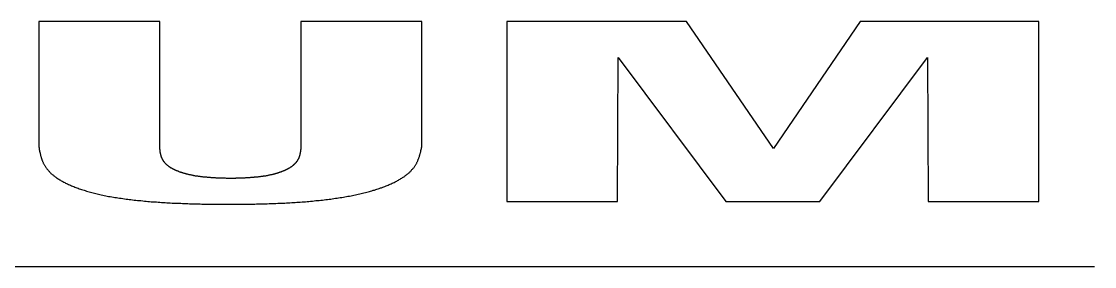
# Model space of a CAD drawing. Extents: x 79 to 369, y 158 to 363.
# Drawn here: x 134.74 to 142.01, y 353.32 to 354.98 of the extents above; entities that cross this region are included whole.
import ezdxf

# ---------------------------------------------------------------- set-up
doc = ezdxf.new("R2010")
doc.units = 0
doc.header["$MEASUREMENT"] = 0
doc.layers.get('0').update_dxf_attribs({"linetype": 'CONTINUOUS'})

msp = doc.modelspace()

# ---------------------------------------------------------------- linework, layer by layer
at = {"color": 7, "linetype": 'Continuous'}
for p, q in [((134.8561, 354.9792), (134.8561, 354.1292)), ((135.6751, 354.9792), (134.8561, 354.9792)), ((135.6751, 354.129), (135.6751, 354.9792)), ((136.6321, 354.9792), (136.6321, 354.129)), ((137.4511, 354.9792), (136.6321, 354.9792)), ((137.4511, 354.1292), (137.4511, 354.9792)), ((139.2449, 354.9792), (138.0279, 354.9792)), ((138.0279, 354.9792), (138.0279, 353.7607)), ((139.8368, 354.1191), (139.2449, 354.9792)), ((140.4225, 354.9792), (139.8368, 354.1191)), ((141.634, 354.9792), (140.4225, 354.9792)), ((141.634, 353.7607), (141.634, 354.9792)), ((138.7778, 353.7607), (138.7826, 354.7359)), ((138.7826, 354.7359), (139.512, 353.7607)), ((140.1495, 353.7607), (140.879, 354.736)), ((140.879, 354.736), (140.8837, 353.7607)), ((138.0279, 353.7607), (138.7778, 353.7607)), ((139.512, 353.7607), (140.1495, 353.7607)), ((140.8837, 353.7607), (141.634, 353.7607)), ((121.0119, 353.3202), (142.0119, 353.3202))]:
    msp.add_line(p, q, dxfattribs=at)
at = {"color": 7}
for points in [[(134.856, 354.129, 0), (134.857, 354.126, 0), (134.857, 354.122, 0), (134.858, 354.118, 0), (134.859, 354.115, 0), (134.859, 354.111, 0), (134.86, 354.107, 0), (134.861, 354.104, 0), (134.861, 354.1, 0), (134.862, 354.096, 0), (134.863, 354.093, 0), (134.864, 354.089, 0), (134.864, 354.086, 0), (134.865, 354.082, 0), (134.866, 354.078, 0), (134.867, 354.075, 0), (134.868, 354.071, 0), (134.869, 354.067, 0), (134.87, 354.064, 0), (134.871, 354.06, 0), (134.872, 354.057, 0), (134.873, 354.053, 0), (134.874, 354.049, 0), (134.876, 354.046, 0), (134.877, 354.042, 0), (134.878, 354.039, 0), (134.88, 354.035, 0), (134.881, 354.032, 0), (134.883, 354.028, 0), (134.884, 354.024, 0), (134.886, 354.021, 0), (134.888, 354.017, 0), (134.89, 354.014, 0), (134.892, 354.01, 0), (134.894, 354.007, 0), (134.896, 354.003, 0), (134.898, 354, 0), (134.9, 353.996, 0), (134.902, 353.993, 0), (134.905, 353.989, 0), (134.907, 353.986, 0), (134.91, 353.982, 0), (134.913, 353.979, 0), (134.916, 353.975, 0), (134.918, 353.972, 0), (134.921, 353.968, 0), (134.925, 353.965, 0), (134.928, 353.961, 0), (134.931, 353.958, 0), (134.935, 353.955, 0), (134.938, 353.951, 0), (134.942, 353.948, 0), (134.946, 353.944, 0), (134.95, 353.941, 0), (134.954, 353.938, 0), (134.958, 353.934, 0), (134.962, 353.931, 0), (134.967, 353.928, 0), (134.972, 353.924, 0), (134.976, 353.921, 0), (134.981, 353.918, 0), (134.986, 353.914, 0), (134.991, 353.911, 0), (134.997, 353.908, 0), (135.002, 353.905, 0), (135.008, 353.901, 0), (135.013, 353.898, 0), (135.019, 353.895, 0), (135.025, 353.892, 0), (135.031, 353.889, 0), (135.037, 353.885, 0), (135.044, 353.882, 0), (135.05, 353.879, 0), (135.057, 353.876, 0), (135.064, 353.873, 0), (135.07, 353.87, 0), (135.077, 353.867, 0), (135.084, 353.864, 0), (135.092, 353.861, 0), (135.099, 353.858, 0), (135.106, 353.855, 0), (135.114, 353.853, 0), (135.122, 353.85, 0), (135.129, 353.847, 0), (135.137, 353.844, 0), (135.145, 353.842, 0), (135.154, 353.839, 0), (135.162, 353.836, 0), (135.17, 353.834, 0), (135.179, 353.831, 0), (135.187, 353.829, 0), (135.196, 353.826, 0), (135.205, 353.824, 0), (135.214, 353.821, 0), (135.223, 353.819, 0), (135.232, 353.816, 0), (135.241, 353.814, 0), (135.251, 353.812, 0), (135.26, 353.81, 0), (135.27, 353.808, 0), (135.279, 353.805, 0), (135.289, 353.803, 0), (135.299, 353.801, 0), (135.309, 353.799, 0), (135.319, 353.797, 0), (135.329, 353.795, 0), (135.34, 353.794, 0), (135.35, 353.792, 0), (135.361, 353.79, 0), (135.371, 353.788, 0), (135.382, 353.787, 0), (135.392, 353.785, 0), (135.403, 353.783, 0), (135.414, 353.782, 0), (135.425, 353.78, 0), (135.436, 353.779, 0), (135.447, 353.777, 0), (135.458, 353.776, 0), (135.469, 353.774, 0), (135.48, 353.773, 0), (135.491, 353.772, 0), (135.503, 353.77, 0), (135.514, 353.769, 0), (135.525, 353.768, 0), (135.537, 353.767, 0), (135.548, 353.766, 0), (135.56, 353.764, 0), (135.571, 353.763, 0), (135.583, 353.762, 0), (135.595, 353.761, 0), (135.606, 353.76, 0), (135.618, 353.759, 0), (135.63, 353.758, 0), (135.641, 353.758, 0), (135.653, 353.757, 0), (135.665, 353.756, 0), (135.676, 353.755, 0), (135.688, 353.754, 0), (135.7, 353.754, 0), (135.712, 353.753, 0), (135.723, 353.752, 0), (135.735, 353.751, 0), (135.747, 353.751, 0), (135.759, 353.75, 0), (135.771, 353.75, 0), (135.783, 353.749, 0), (135.794, 353.749, 0), (135.806, 353.748, 0), (135.818, 353.748, 0), (135.83, 353.747, 0), (135.842, 353.747, 0), (135.854, 353.746, 0), (135.866, 353.746, 0), (135.878, 353.745, 0), (135.889, 353.745, 0), (135.901, 353.745, 0), (135.913, 353.744, 0), (135.925, 353.744, 0), (135.937, 353.744, 0), (135.949, 353.744, 0), (135.961, 353.743, 0), (135.973, 353.743, 0), (135.985, 353.743, 0), (135.997, 353.743, 0), (136.009, 353.743, 0), (136.021, 353.742, 0), (136.033, 353.742, 0), (136.045, 353.742, 0), (136.057, 353.742, 0), (136.069, 353.742, 0), (136.081, 353.742, 0), (136.093, 353.742, 0), (136.105, 353.742, 0), (136.117, 353.742, 0), (136.129, 353.742, 0), (136.141, 353.742, 0), (136.153, 353.742, 0), (136.165, 353.742, 0), (136.177, 353.742, 0), (136.189, 353.742, 0), (136.201, 353.742, 0), (136.213, 353.742, 0), (136.225, 353.742, 0), (136.237, 353.742, 0), (136.249, 353.742, 0), (136.261, 353.742, 0), (136.273, 353.743, 0), (136.285, 353.743, 0), (136.296, 353.743, 0), (136.308, 353.743, 0), (136.32, 353.743, 0), (136.332, 353.744, 0), (136.344, 353.744, 0), (136.356, 353.744, 0), (136.368, 353.744, 0), (136.38, 353.745, 0), (136.392, 353.745, 0), (136.404, 353.745, 0), (136.416, 353.746, 0), (136.428, 353.746, 0), (136.44, 353.746, 0), (136.452, 353.747, 0), (136.463, 353.747, 0), (136.475, 353.748, 0), (136.487, 353.748, 0), (136.499, 353.749, 0), (136.511, 353.749, 0), (136.523, 353.75, 0), (136.534, 353.751, 0), (136.546, 353.751, 0), (136.558, 353.752, 0), (136.57, 353.753, 0), (136.582, 353.753, 0), (136.593, 353.754, 0), (136.605, 353.755, 0), (136.617, 353.756, 0), (136.628, 353.756, 0), (136.64, 353.757, 0), (136.652, 353.758, 0), (136.663, 353.759, 0), (136.675, 353.76, 0), (136.687, 353.761, 0), (136.698, 353.762, 0), (136.71, 353.763, 0), (136.721, 353.764, 0), (136.733, 353.766, 0), (136.744, 353.767, 0), (136.755, 353.768, 0), (136.767, 353.769, 0), (136.778, 353.77, 0), (136.789, 353.772, 0), (136.8, 353.773, 0), (136.812, 353.774, 0), (136.823, 353.776, 0), (136.834, 353.777, 0), (136.845, 353.779, 0), (136.856, 353.78, 0), (136.867, 353.782, 0), (136.878, 353.783, 0), (136.888, 353.785, 0), (136.899, 353.787, 0), (136.91, 353.788, 0), (136.92, 353.79, 0), (136.931, 353.792, 0), (136.941, 353.794, 0), (136.951, 353.796, 0), (136.962, 353.797, 0), (136.972, 353.799, 0), (136.982, 353.801, 0), (136.992, 353.803, 0), (137.002, 353.805, 0), (137.012, 353.807, 0), (137.021, 353.81, 0), (137.031, 353.812, 0), (137.041, 353.814, 0), (137.05, 353.816, 0), (137.059, 353.819, 0), (137.069, 353.821, 0), (137.078, 353.823, 0), (137.087, 353.826, 0), (137.096, 353.828, 0), (137.104, 353.83, 0), (137.113, 353.833, 0), (137.122, 353.836, 0), (137.13, 353.838, 0), (137.139, 353.841, 0), (137.147, 353.843, 0), (137.155, 353.846, 0), (137.163, 353.849, 0), (137.171, 353.852, 0), (137.179, 353.854, 0), (137.187, 353.857, 0), (137.194, 353.86, 0), (137.202, 353.863, 0), (137.209, 353.866, 0), (137.216, 353.869, 0), (137.223, 353.872, 0), (137.23, 353.875, 0), (137.237, 353.878, 0), (137.244, 353.881, 0), (137.251, 353.884, 0), (137.257, 353.887, 0), (137.264, 353.89, 0), (137.27, 353.893, 0), (137.276, 353.896, 0), (137.282, 353.899, 0), (137.288, 353.902, 0), (137.294, 353.905, 0), (137.299, 353.909, 0), (137.305, 353.912, 0), (137.31, 353.915, 0), (137.316, 353.918, 0), (137.321, 353.922, 0), (137.326, 353.925, 0), (137.331, 353.928, 0), (137.335, 353.932, 0), (137.34, 353.935, 0), (137.344, 353.938, 0), (137.349, 353.942, 0), (137.353, 353.945, 0), (137.357, 353.948, 0), (137.361, 353.952, 0), (137.365, 353.955, 0), (137.368, 353.958, 0), (137.372, 353.962, 0), (137.375, 353.965, 0), (137.379, 353.969, 0), (137.382, 353.972, 0), (137.385, 353.976, 0), (137.388, 353.979, 0), (137.391, 353.982, 0), (137.394, 353.986, 0), (137.397, 353.989, 0), (137.399, 353.993, 0), (137.402, 353.996, 0), (137.404, 354, 0), (137.406, 354.003, 0), (137.409, 354.007, 0), (137.411, 354.01, 0), (137.413, 354.014, 0), (137.415, 354.017, 0), (137.417, 354.021, 0), (137.419, 354.025, 0), (137.421, 354.028, 0), (137.422, 354.032, 0), (137.424, 354.035, 0), (137.425, 354.039, 0), (137.427, 354.042, 0), (137.428, 354.046, 0), (137.43, 354.05, 0), (137.431, 354.053, 0), (137.432, 354.057, 0), (137.434, 354.06, 0), (137.435, 354.064, 0), (137.436, 354.068, 0), (137.437, 354.071, 0), (137.438, 354.075, 0), (137.439, 354.078, 0), (137.44, 354.082, 0), (137.441, 354.086, 0), (137.442, 354.089, 0), (137.443, 354.093, 0), (137.444, 354.097, 0), (137.445, 354.1, 0), (137.446, 354.104, 0), (137.446, 354.107, 0), (137.447, 354.111, 0), (137.448, 354.115, 0), (137.449, 354.118, 0), (137.45, 354.122, 0), (137.45, 354.126, 0), (137.451, 354.129, 0)], [(136.632, 354.129, 0), (136.632, 354.128, 0), (136.632, 354.126, 0), (136.632, 354.125, 0), (136.632, 354.124, 0), (136.632, 354.122, 0), (136.631, 354.121, 0), (136.631, 354.12, 0), (136.631, 354.119, 0), (136.631, 354.117, 0), (136.631, 354.116, 0), (136.631, 354.115, 0), (136.631, 354.113, 0), (136.631, 354.112, 0), (136.63, 354.111, 0), (136.63, 354.109, 0), (136.63, 354.108, 0), (136.63, 354.107, 0), (136.63, 354.106, 0), (136.63, 354.104, 0), (136.63, 354.103, 0), (136.629, 354.102, 0), (136.629, 354.1, 0), (136.629, 354.099, 0), (136.629, 354.098, 0), (136.629, 354.096, 0), (136.628, 354.095, 0), (136.628, 354.094, 0), (136.628, 354.093, 0), (136.628, 354.091, 0), (136.628, 354.09, 0), (136.627, 354.089, 0), (136.627, 354.087, 0), (136.627, 354.086, 0), (136.627, 354.085, 0), (136.626, 354.083, 0), (136.626, 354.082, 0), (136.626, 354.081, 0), (136.625, 354.08, 0), (136.625, 354.078, 0), (136.625, 354.077, 0), (136.624, 354.076, 0), (136.624, 354.074, 0), (136.624, 354.073, 0), (136.623, 354.072, 0), (136.623, 354.07, 0), (136.623, 354.069, 0), (136.622, 354.068, 0), (136.622, 354.067, 0), (136.621, 354.065, 0), (136.621, 354.064, 0), (136.62, 354.063, 0), (136.62, 354.061, 0), (136.619, 354.06, 0), (136.619, 354.059, 0), (136.618, 354.057, 0), (136.618, 354.056, 0), (136.617, 354.055, 0), (136.617, 354.054, 0), (136.616, 354.052, 0), (136.615, 354.051, 0), (136.615, 354.05, 0), (136.614, 354.048, 0), (136.613, 354.047, 0), (136.613, 354.046, 0), (136.612, 354.044, 0), (136.611, 354.043, 0), (136.611, 354.042, 0), (136.61, 354.041, 0), (136.609, 354.039, 0), (136.608, 354.038, 0), (136.607, 354.037, 0), (136.607, 354.035, 0), (136.606, 354.034, 0), (136.605, 354.033, 0), (136.604, 354.032, 0), (136.603, 354.03, 0), (136.602, 354.029, 0), (136.601, 354.028, 0), (136.6, 354.026, 0), (136.599, 354.025, 0), (136.598, 354.024, 0), (136.597, 354.023, 0), (136.596, 354.021, 0), (136.595, 354.02, 0), (136.594, 354.019, 0), (136.592, 354.017, 0), (136.591, 354.016, 0), (136.59, 354.015, 0), (136.589, 354.014, 0), (136.587, 354.012, 0), (136.586, 354.011, 0), (136.585, 354.01, 0), (136.583, 354.009, 0), (136.582, 354.007, 0), (136.581, 354.006, 0), (136.579, 354.005, 0), (136.578, 354.004, 0), (136.576, 354.002, 0), (136.575, 354.001, 0), (136.573, 354, 0), (136.572, 353.999, 0), (136.57, 353.998, 0), (136.568, 353.996, 0), (136.567, 353.995, 0), (136.565, 353.994, 0), (136.563, 353.993, 0), (136.561, 353.992, 0), (136.56, 353.99, 0), (136.558, 353.989, 0), (136.556, 353.988, 0), (136.554, 353.987, 0), (136.552, 353.986, 0), (136.55, 353.985, 0), (136.548, 353.983, 0), (136.546, 353.982, 0), (136.544, 353.981, 0), (136.542, 353.98, 0), (136.54, 353.979, 0), (136.538, 353.978, 0), (136.535, 353.977, 0), (136.533, 353.975, 0), (136.531, 353.974, 0), (136.529, 353.973, 0), (136.526, 353.972, 0), (136.524, 353.971, 0), (136.521, 353.97, 0), (136.519, 353.969, 0), (136.516, 353.968, 0), (136.514, 353.967, 0), (136.511, 353.966, 0), (136.509, 353.965, 0), (136.506, 353.964, 0), (136.503, 353.963, 0), (136.501, 353.962, 0), (136.498, 353.961, 0), (136.495, 353.959, 0), (136.492, 353.958, 0), (136.489, 353.958, 0), (136.487, 353.957, 0), (136.484, 353.956, 0), (136.481, 353.955, 0), (136.478, 353.954, 0), (136.475, 353.953, 0), (136.472, 353.952, 0), (136.469, 353.951, 0), (136.465, 353.95, 0), (136.462, 353.949, 0), (136.459, 353.948, 0), (136.456, 353.947, 0), (136.453, 353.946, 0), (136.449, 353.946, 0), (136.446, 353.945, 0), (136.443, 353.944, 0), (136.439, 353.943, 0), (136.436, 353.942, 0), (136.432, 353.941, 0), (136.429, 353.941, 0), (136.425, 353.94, 0), (136.422, 353.939, 0), (136.418, 353.938, 0), (136.415, 353.938, 0), (136.411, 353.937, 0), (136.407, 353.936, 0), (136.404, 353.935, 0), (136.4, 353.935, 0), (136.396, 353.934, 0), (136.392, 353.933, 0), (136.389, 353.933, 0), (136.385, 353.932, 0), (136.381, 353.932, 0), (136.377, 353.931, 0), (136.373, 353.93, 0), (136.369, 353.93, 0), (136.365, 353.929, 0), (136.361, 353.929, 0), (136.357, 353.928, 0), (136.353, 353.928, 0), (136.349, 353.927, 0), (136.345, 353.927, 0), (136.341, 353.926, 0), (136.337, 353.926, 0), (136.333, 353.925, 0), (136.329, 353.925, 0), (136.325, 353.924, 0), (136.321, 353.924, 0), (136.316, 353.924, 0), (136.312, 353.923, 0), (136.308, 353.923, 0), (136.304, 353.923, 0), (136.3, 353.922, 0), (136.295, 353.922, 0), (136.291, 353.922, 0), (136.287, 353.921, 0), (136.283, 353.921, 0), (136.278, 353.921, 0), (136.274, 353.92, 0), (136.27, 353.92, 0), (136.266, 353.92, 0), (136.261, 353.92, 0), (136.257, 353.92, 0), (136.253, 353.919, 0), (136.248, 353.919, 0), (136.244, 353.919, 0), (136.24, 353.919, 0), (136.235, 353.919, 0), (136.231, 353.918, 0), (136.227, 353.918, 0), (136.222, 353.918, 0), (136.218, 353.918, 0), (136.214, 353.918, 0), (136.209, 353.918, 0), (136.205, 353.918, 0), (136.201, 353.918, 0), (136.196, 353.918, 0), (136.192, 353.918, 0), (136.188, 353.917, 0), (136.183, 353.917, 0), (136.179, 353.917, 0), (136.175, 353.917, 0), (136.17, 353.917, 0), (136.166, 353.917, 0), (136.162, 353.917, 0), (136.157, 353.917, 0), (136.153, 353.917, 0), (136.148, 353.917, 0), (136.144, 353.917, 0), (136.14, 353.917, 0), (136.135, 353.917, 0), (136.131, 353.917, 0), (136.127, 353.917, 0), (136.122, 353.918, 0), (136.118, 353.918, 0), (136.114, 353.918, 0), (136.109, 353.918, 0), (136.105, 353.918, 0), (136.1, 353.918, 0), (136.096, 353.918, 0), (136.092, 353.918, 0), (136.087, 353.918, 0), (136.083, 353.918, 0), (136.079, 353.919, 0), (136.074, 353.919, 0), (136.07, 353.919, 0), (136.066, 353.919, 0), (136.062, 353.919, 0), (136.057, 353.919, 0), (136.053, 353.92, 0), (136.049, 353.92, 0), (136.044, 353.92, 0), (136.04, 353.92, 0), (136.036, 353.921, 0), (136.032, 353.921, 0), (136.027, 353.921, 0), (136.023, 353.921, 0), (136.019, 353.922, 0), (136.015, 353.922, 0), (136.01, 353.922, 0), (136.006, 353.923, 0), (136.002, 353.923, 0), (135.998, 353.923, 0), (135.994, 353.924, 0), (135.989, 353.924, 0), (135.985, 353.925, 0), (135.981, 353.925, 0), (135.977, 353.925, 0), (135.973, 353.926, 0), (135.969, 353.926, 0), (135.965, 353.927, 0), (135.961, 353.927, 0), (135.957, 353.928, 0), (135.953, 353.928, 0), (135.949, 353.929, 0), (135.945, 353.929, 0), (135.941, 353.93, 0), (135.937, 353.93, 0), (135.933, 353.931, 0), (135.929, 353.932, 0), (135.925, 353.932, 0), (135.921, 353.933, 0), (135.917, 353.933, 0), (135.914, 353.934, 0), (135.91, 353.935, 0), (135.906, 353.935, 0), (135.903, 353.936, 0), (135.899, 353.937, 0), (135.895, 353.938, 0), (135.892, 353.938, 0), (135.888, 353.939, 0), (135.884, 353.94, 0), (135.881, 353.941, 0), (135.877, 353.941, 0), (135.874, 353.942, 0), (135.87, 353.943, 0), (135.867, 353.944, 0), (135.864, 353.945, 0), (135.86, 353.946, 0), (135.857, 353.946, 0), (135.854, 353.947, 0), (135.85, 353.948, 0), (135.847, 353.949, 0), (135.844, 353.95, 0), (135.841, 353.951, 0), (135.837, 353.952, 0), (135.834, 353.953, 0), (135.831, 353.954, 0), (135.828, 353.955, 0), (135.825, 353.956, 0), (135.822, 353.957, 0), (135.819, 353.957, 0), (135.816, 353.958, 0), (135.813, 353.959, 0), (135.811, 353.96, 0), (135.808, 353.962, 0), (135.805, 353.963, 0), (135.802, 353.964, 0), (135.8, 353.965, 0), (135.797, 353.966, 0), (135.794, 353.967, 0), (135.792, 353.968, 0), (135.789, 353.969, 0), (135.786, 353.97, 0), (135.784, 353.971, 0), (135.782, 353.972, 0), (135.779, 353.973, 0), (135.777, 353.974, 0), (135.774, 353.975, 0), (135.772, 353.977, 0), (135.77, 353.978, 0), (135.768, 353.979, 0), (135.765, 353.98, 0), (135.763, 353.981, 0), (135.761, 353.982, 0), (135.759, 353.983, 0), (135.757, 353.985, 0), (135.755, 353.986, 0), (135.753, 353.987, 0), (135.751, 353.988, 0), (135.749, 353.989, 0), (135.747, 353.99, 0), (135.746, 353.992, 0), (135.744, 353.993, 0), (135.742, 353.994, 0), (135.74, 353.995, 0), (135.739, 353.996, 0), (135.737, 353.998, 0), (135.735, 353.999, 0), (135.734, 354, 0), (135.732, 354.001, 0), (135.731, 354.003, 0), (135.729, 354.004, 0), (135.728, 354.005, 0), (135.726, 354.006, 0), (135.725, 354.007, 0), (135.723, 354.009, 0), (135.722, 354.01, 0), (135.721, 354.011, 0), (135.719, 354.012, 0), (135.718, 354.014, 0), (135.717, 354.015, 0), (135.716, 354.016, 0), (135.714, 354.018, 0), (135.713, 354.019, 0), (135.712, 354.02, 0), (135.711, 354.021, 0), (135.71, 354.023, 0), (135.709, 354.024, 0), (135.708, 354.025, 0), (135.707, 354.026, 0), (135.706, 354.028, 0), (135.705, 354.029, 0), (135.704, 354.03, 0), (135.703, 354.032, 0), (135.702, 354.033, 0), (135.701, 354.034, 0), (135.7, 354.035, 0), (135.7, 354.037, 0), (135.699, 354.038, 0), (135.698, 354.039, 0), (135.697, 354.041, 0), (135.697, 354.042, 0), (135.696, 354.043, 0), (135.695, 354.044, 0), (135.694, 354.046, 0), (135.694, 354.047, 0), (135.693, 354.048, 0), (135.692, 354.05, 0), (135.692, 354.051, 0), (135.691, 354.052, 0), (135.691, 354.054, 0), (135.69, 354.055, 0), (135.689, 354.056, 0), (135.689, 354.057, 0), (135.688, 354.059, 0), (135.688, 354.06, 0), (135.687, 354.061, 0), (135.687, 354.063, 0), (135.686, 354.064, 0), (135.686, 354.065, 0), (135.686, 354.066, 0), (135.685, 354.068, 0), (135.685, 354.069, 0), (135.684, 354.07, 0), (135.684, 354.072, 0), (135.684, 354.073, 0), (135.683, 354.074, 0), (135.683, 354.076, 0), (135.682, 354.077, 0), (135.682, 354.078, 0), (135.682, 354.079, 0), (135.682, 354.081, 0), (135.681, 354.082, 0), (135.681, 354.083, 0), (135.681, 354.085, 0), (135.68, 354.086, 0), (135.68, 354.087, 0), (135.68, 354.089, 0), (135.68, 354.09, 0), (135.679, 354.091, 0), (135.679, 354.093, 0), (135.679, 354.094, 0), (135.679, 354.095, 0), (135.679, 354.096, 0), (135.678, 354.098, 0), (135.678, 354.099, 0), (135.678, 354.1, 0), (135.678, 354.102, 0), (135.678, 354.103, 0), (135.677, 354.104, 0), (135.677, 354.106, 0), (135.677, 354.107, 0), (135.677, 354.108, 0), (135.677, 354.109, 0), (135.677, 354.111, 0), (135.677, 354.112, 0), (135.676, 354.113, 0), (135.676, 354.115, 0), (135.676, 354.116, 0), (135.676, 354.117, 0), (135.676, 354.119, 0), (135.676, 354.12, 0), (135.676, 354.121, 0), (135.676, 354.122, 0), (135.676, 354.124, 0), (135.675, 354.125, 0), (135.675, 354.126, 0), (135.675, 354.128, 0), (135.675, 354.129, 0)]]:
    msp.add_polyline3d(points, dxfattribs=at)

doc.saveas('drawing.dxf')
